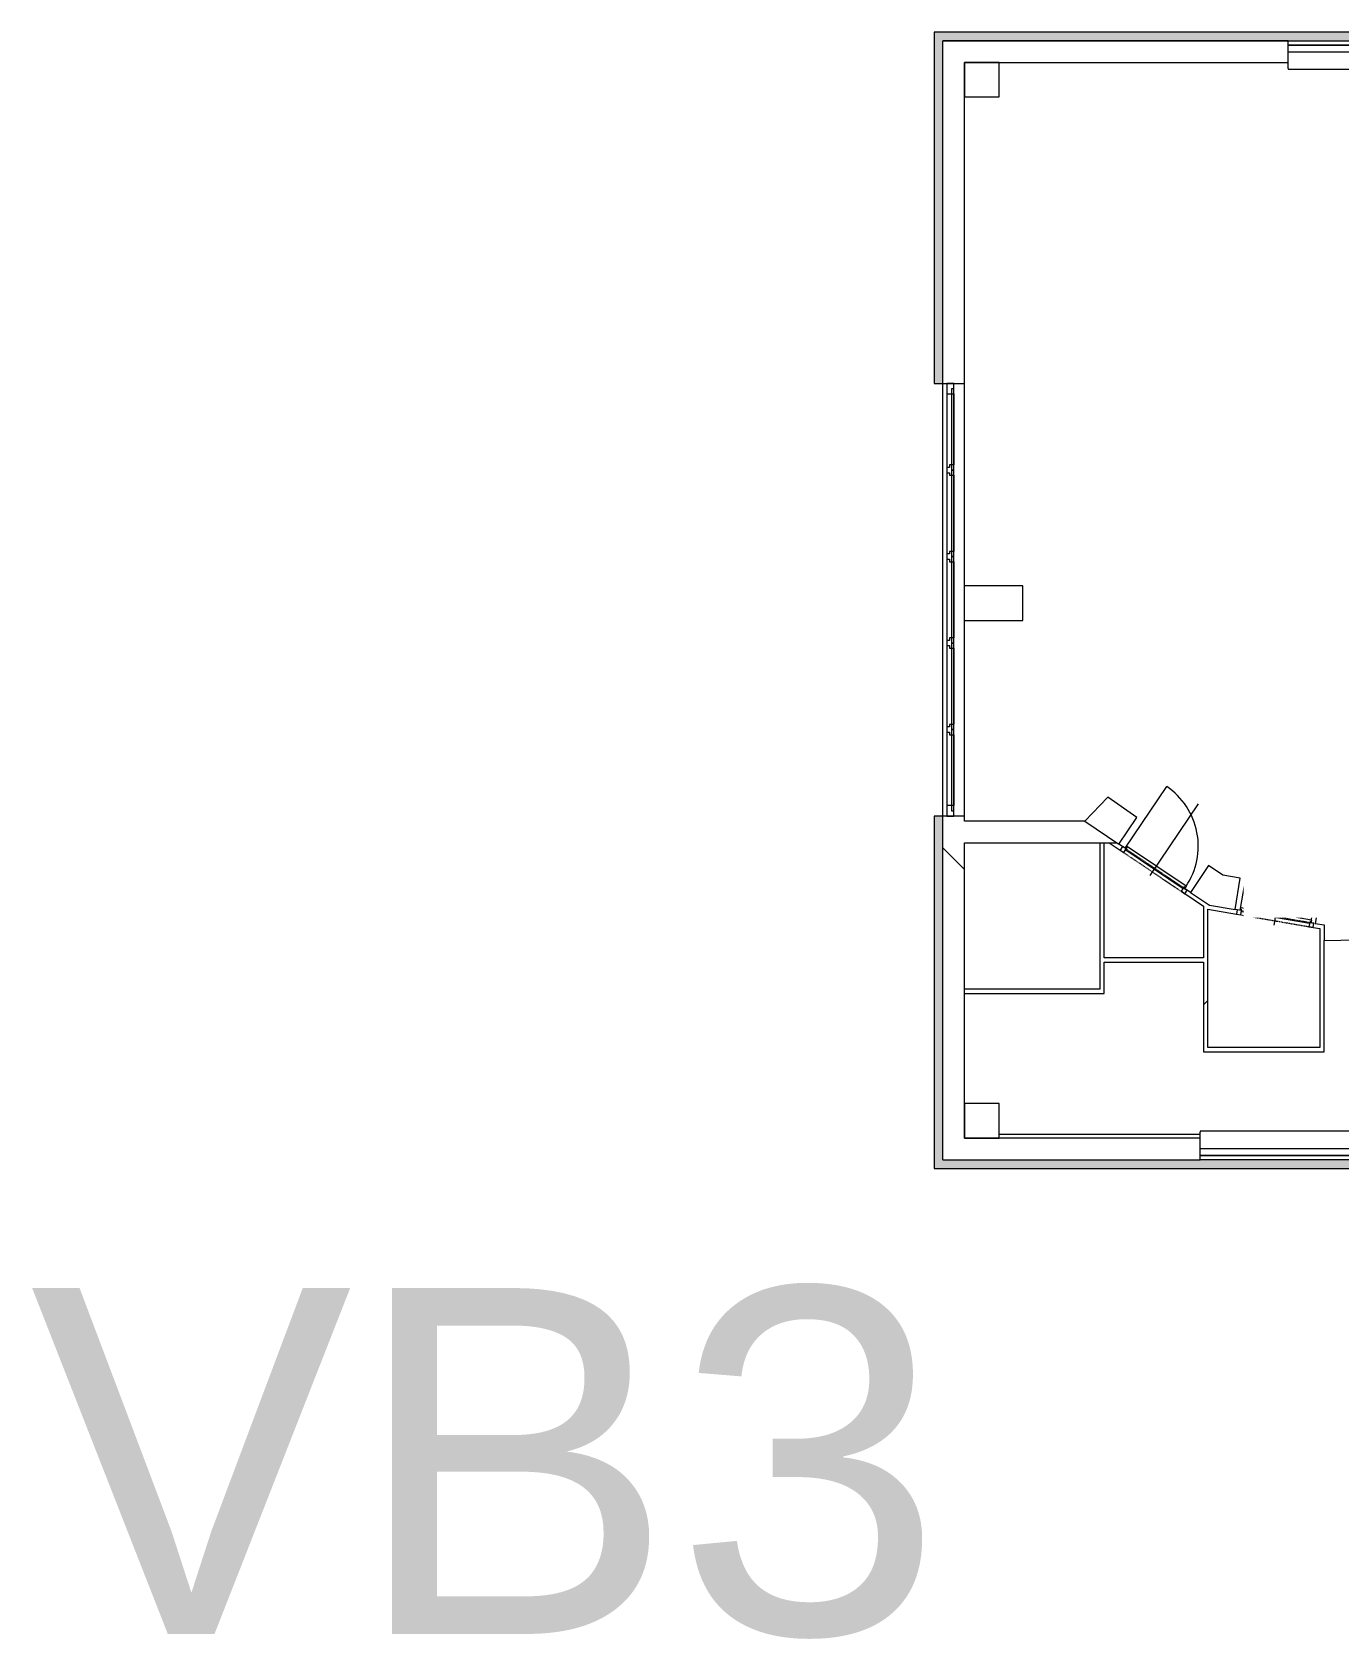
# Model space of a CAD drawing. Header units: millimetres. Extents: x -17526 to 208316, y -45352 to 20466.
# Drawn here: x 54918 to 70027, y -10713 to 7864 of the extents above; entities that cross this region are included whole.
import ezdxf

# ---------------------------------------------------------------- set-up
doc = ezdxf.new("R2010")
doc.units = ezdxf.units.MM
doc.linetypes.add('Čerchovaná se dvěma tečkami', pattern=[2.59, 1, -0.53, 0, -0.53, 0, -0.53])
for name, color, linetype, lineweight in [('A-DOOR', 31, 'Continuous', 9), ('A-DOOR-FRAM', 31, 'Continuous', 9), ('A-FLOR', 192, 'Continuous', 9), ('A-GENM', 13, 'Continuous', 9), ('A-GLAZ', 151, 'Continuous', 9), ('A-GLAZ-CURT', 52, 'Continuous', 9), ('A-GLAZ-CWMG', 51, 'Continuous', 9), ('A-WALL', 113, 'Continuous', 9), ('A-WALL-PATT', 111, 'Continuous', 9), ('G-ANNO-TEXT', 231, 'Continuous', 9), ('I-FURN', 30, 'Continuous', 9), ('S-COLS', 52, 'Continuous', 9)]:
    doc.layers.add(name, color=color, linetype=linetype, lineweight=lineweight)
doc.styles.add('Arial', font='arial.ttf', dxfattribs={"height": 5000})
doc.styles.add('Arial_1', font='arial.ttf', dxfattribs={"height": 4000})
pattern_1 = [(45, (0, 0), (-7184.2, 7184.2), []), (45, (2874, 0), (-7184.2, 7184.2), []), (45, (8621, 0), (-4310.5, 10057.9), [4064, -2032, 67.06, -1964.94])]
pattern_2 = [(45, (0, 0), (-7184.2, 7184.2), []), (45, (2874, -3e-12), (-7184.2, 7184.2), []), (45, (8621, -7e-12), (-4310.5, 10057.9), [4064, -2032, 67.06, -1964.94])]

# ---------------------------------------------------------------- blocks, each defined once
blk = doc.blocks.new('OKNO_2k_ - OKNO_2k_1900x1400-1963744-Mapka _ závislý 13')
at = {"layer": 'A-GLAZ'}
for p, q in [((-950, 126), (950, 126)), ((-950, 75), (-950, 126)), ((950, 75), (-950, 75)), ((-950, 75), (950, 75)), ((-950, -5), (-950, 75)), ((950, 126), (950, 75)), ((950, 75), (950, -5)), ((950, -5), (-950, -5))]:
    blk.add_line(p, q, dxfattribs=at)
blk = doc.blocks.new('ST_panel_sklo - ST_panel_sklo-1403385-Mapka _ závislý 13')
at = {"layer": 'A-GLAZ-CURT'}
for p, q in [((470, 28), (-470, 28)), ((-470, 28), (-470, 0)), ((-470, 0), (470, 0)), ((470, 0), (470, 28))]:
    blk.add_line(p, q, dxfattribs=at)
blk = doc.blocks.new('ST_panel_sklo - ST_panel_sklo-1403386-Mapka _ závislý 13')
at = {"layer": 'A-GLAZ-CURT'}
for p, q in [((500, 28), (-500, 28)), ((-500, 28), (-500, 0)), ((-500, 0), (500, 0)), ((500, 0), (500, 28))]:
    blk.add_line(p, q, dxfattribs=at)
blk = doc.blocks.new('parapet s nosem_vnitní - parapet s nosem_vnitní-1349022-Mapka _ závislý 13')
at = {"layer": 'A-GENM'}
for p, q in [((-950, -190), (-950, 0)), ((950, 0), (950, -190)), ((-950, -190), (-950, -200)), ((-950, -200), (950, -200)), ((-950, -200), (950, -200)), ((950, -200), (950, -190))]:
    blk.add_line(p, q, dxfattribs=at)
blk = doc.blocks.new('Rectangular Mullion - Rectangular Mullion-Loc wall 49 Bottom 120mm 02-1403430-Mapka _ závislý 13')
at = {"layer": 'A-GLAZ-CWMG'}
for p, q in [((65495, -199), (65495, -1079)), ((65575, -259), (65575, -1079))]:
    blk.add_line(p, q, dxfattribs=at)
blk = doc.blocks.new('Rectangular Mullion - Rectangular Mullion-Loc wall 49 Bottom 120mm 02-1403408-Mapka _ závislý 13')
at = {"layer": 'A-GLAZ-CWMG'}
for p, q in [((65495, 801), (65495, -199)), ((65575, 741), (65575, -139))]:
    blk.add_line(p, q, dxfattribs=at)
blk = doc.blocks.new('Rectangular Mullion - Rectangular Mullion-Loc wall 49 Bottom 120mm 02-1403416-Mapka _ závislý 13')
at = {"layer": 'A-GLAZ-CWMG'}
for p, q in [((65495, 3681), (65495, 2801)), ((65575, 3681), (65575, 2861))]:
    blk.add_line(p, q, dxfattribs=at)
blk = doc.blocks.new('Rectangular Mullion - Rectangular Mullion-Loc wall 49 Bottom 120mm 02-1403417-Mapka _ závislý 13')
at = {"layer": 'A-GLAZ-CWMG'}
for p, q in [((-120, -79), (-120, 1)), ((-120, 1), (0, 1)), ((0, 1), (0, -79)), ((0, -79), (-120, -79))]:
    blk.add_line(p, q, dxfattribs=at)
blk = doc.blocks.new('Rectangular Mullion - Rectangular Mullion-Loc wall 49 Bottom 120mm 02-1403388-Mapka _ závislý 13')
at = {"layer": 'A-GLAZ-CWMG'}
for p, q in [((0, 1), (-120, 1)), ((-120, 1), (-120, -79)), ((0, -79), (0, 1)), ((-120, -79), (0, -79))]:
    blk.add_line(p, q, dxfattribs=at)
blk = doc.blocks.new('Rectangular Mullion - Rectangular Mullion-Loc wall 49 Bottom 120mm-1403423-Mapka _ závislý 13')
at = {"layer": 'A-GLAZ-CWMG'}
for p, q in [((-60, -49), (-60, 1)), ((-60, 1), (60, 1)), ((60, 1), (60, -49)), ((-30, -49), (-60, -49)), ((-30, -79), (-30, -49)), ((30, -79), (-30, -79)), ((60, -49), (30, -49)), ((30, -49), (30, -79))]:
    blk.add_line(p, q, dxfattribs=at)
blk = doc.blocks.new('Rectangular Mullion - Rectangular Mullion-Loc wall 49 Bottom 120mm-V84-Mapka _ závislý 13')
at = {"layer": 'A-GLAZ-CWMG'}
for p, q in [((-60, -49), (-60, 1)), ((-60, 1), (60, 1)), ((60, 1), (60, -49)), ((-30, -49), (-60, -49)), ((-30, -79), (-30, -49)), ((30, -79), (-30, -79)), ((60, -49), (30, -49)), ((30, -49), (30, -79))]:
    blk.add_line(p, q, dxfattribs=at)
blk = doc.blocks.new('Rectangular Mullion - Rectangular Mullion-Loc wall 49 Bottom 120mm-V85-Mapka _ závislý 13')
at = {"layer": 'A-GLAZ-CWMG'}
for p, q in [((-60, -49), (-60, 1)), ((-60, 1), (60, 1)), ((60, 1), (60, -49)), ((-30, -49), (-60, -49)), ((-30, -79), (-30, -49)), ((30, -79), (-30, -79)), ((60, -49), (30, -49)), ((30, -49), (30, -79))]:
    blk.add_line(p, q, dxfattribs=at)
blk = doc.blocks.new('Rectangular Mullion - Rectangular Mullion-Loc wall 49 Bottom 120mm-V86-Mapka _ závislý 13')
at = {"layer": 'A-GLAZ-CWMG'}
for p, q in [((-60, -49), (-60, 1)), ((-60, 1), (60, 1)), ((60, 1), (60, -49)), ((-30, -49), (-60, -49)), ((-30, -79), (-30, -49)), ((30, -79), (-30, -79)), ((60, -49), (30, -49)), ((30, -49), (30, -79))]:
    blk.add_line(p, q, dxfattribs=at)
blk = doc.blocks.new('Kóje - Kóje-2061615-Mapka _ závislý 13')
at = {"layer": 'I-FURN'}
for p, q in [((73972, 4123), (73684, 3825)), ((74108, 3991), (73972, 4123)), ((74160, 4045), (74108, 3991)), ((75065, 2804), (74160, 4045)), ((73684, 3825), (73821, 3702)), ((73821, 3702), (74611, 2602)), ((75368, 1291), (75065, 2804)), ((74611, 2602), (74886, 1290)), ((74886, 1290), (74622, -49)), ((75112, -258), (75417, 1291)), ((75417, 1291), (75368, 1291)), ((74622, -49), (73878, -1154)), ((74236, -1556), (75112, -258)), ((67354, -981), (67091, -1259)), ((67689, -1216), (67354, -981)), ((67091, -1259), (67482, -1523)), ((67482, -1523), (67689, -1216)), ((73878, -1154), (72768, -1878)), ((73001, -2362), (74236, -1556)), ((68519, -1773), (68311, -2082)), ((68684, -1884), (68519, -1773)), ((68884, -1916), (68684, -1884)), ((68827, -2280), (68884, -1916)), ((72768, -1878), (72572, -1920)), ((72572, -1920), (72641, -2243)), ((68311, -2082), (68530, -2229)), ((68530, -2229), (68827, -2280)), ((69814, -2080), (69752, -2440)), ((70006, -2113), (69814, -2080)), ((71421, -2104), (70006, -2113)), ((71617, -2065), (71421, -2104)), ((71694, -2425), (71617, -2065)), ((72641, -2243), (72895, -2194)), ((72895, -2194), (73001, -2362)), ((69752, -2440), (69855, -2458)), ((69855, -2458), (69855, -2638)), ((71665, -2430), (71694, -2425)), ((71665, -2606), (71665, -2430)), ((69855, -2638), (71665, -2606))]:
    blk.add_line(p, q, dxfattribs=at)
blk = doc.blocks.new('DVERE_1k_oblozka - DD03_01_800x1970_koupelna-V108-Mapka _ závislý 13')
at = {"layer": 'A-DOOR'}
for p, q in [((-415, 22), (-415, 882)), ((0, -78), (0, 922)), ((-400, 22), (-450, 22)), ((-450, 22), (-450, -28)), ((415, 52), (-415, 52)), ((-415, 52), (-415, 37)), ((-415, 37), (-400, 37)), ((-400, 37), (-400, 12)), ((-400, -28), (-400, 22)), ((-400, 12), (400, 12)), ((305, 52), (-305, 52)), ((400, 12), (400, 37)), ((400, 37), (415, 37)), ((450, 22), (400, 22)), ((400, 22), (400, -28)), ((415, 37), (415, 52)), ((415, 52), (415, 22)), ((450, -28), (450, 22)), ((-450, -28), (-400, -28)), ((400, -28), (450, -28))]:
    blk.add_line(p, q, dxfattribs=at)
at = {"layer": 'A-DOOR', "linetype": 'Čerchovaná se dvěma tečkami'}
for p, q in [((-400, 22), (400, 22)), ((-400, -28), (400, -28))]:
    blk.add_line(p, q, dxfattribs=at)
at = {"layer": 'A-DOOR'}
blk.add_arc((-415, 52), 830, 360, 90, dxfattribs=at)
at = {"layer": 'A-DOOR-FRAM'}
for p, q in [((-400, 22), (-450, 22)), ((-400, -28), (-400, 22)), ((400, 22), (400, -28)), ((400, 22), (450, 22)), ((-450, -28), (-400, -28)), ((450, -28), (400, -28))]:
    blk.add_line(p, q, dxfattribs=at)
blk = doc.blocks.new('DVERE_1k_oblozka - DD03_01_800x1970_koupelna-2042788-Mapka _ závislý 13')
at = {"layer": 'A-DOOR'}
for p, q in [((-415, 22), (-415, 882)), ((0, -78), (0, 922)), ((-400, 22), (-450, 22)), ((-450, 22), (-450, -28)), ((415, 52), (-415, 52)), ((-415, 52), (-415, 37)), ((-415, 37), (-400, 37)), ((-400, -28), (-400, 22)), ((-400, 12), (400, 12)), ((305, 52), (-305, 52)), ((400, 37), (415, 37)), ((450, 22), (400, 22)), ((400, 22), (400, -28)), ((415, 37), (415, 52)), ((415, 52), (415, 22)), ((450, -28), (450, 22)), ((-450, -28), (-400, -28)), ((400, -28), (450, -28))]:
    blk.add_line(p, q, dxfattribs=at)
at = {"layer": 'A-DOOR', "linetype": 'Čerchovaná se dvěma tečkami'}
for p, q in [((-400, 22), (400, 22)), ((-400, -28), (400, -28))]:
    blk.add_line(p, q, dxfattribs=at)
at = {"layer": 'A-DOOR'}
blk.add_arc((-415, 52), 830, 360, 90, dxfattribs=at)
at = {"layer": 'A-DOOR-FRAM'}
for p, q in [((-400, 22), (-450, 22)), ((-400, -28), (-400, 22)), ((400, 22), (400, -28)), ((400, 22), (450, 22)), ((-450, -28), (-400, -28)), ((450, -28), (400, -28))]:
    blk.add_line(p, q, dxfattribs=at)

msp = doc.modelspace()

# ---------------------------------------------------------------- hatches: boundary and pattern name
at = {"layer": 'A-WALL-PATT'}
h = msp.add_hatch(color=256, dxfattribs=at)
h.paths.add_polyline_path([(65449.3, -5274.4), (65449.3, -1199.4), (65349.3, -1199.4), (65349.3, -5274.4)])
h.paths.add_polyline_path([(65449.3, 3800.6), (65449.3, 7864.2), (65349.3, 7864.2), (65349.3, 3800.6)])
for points in [[(84408.4, 7764.2), (84408.4, 7864.2), (65449.3, 7864.2), (65449.3, 7764.2), (84358.4, 7764.2)], [(71407, -5274.4), (71407.4, -5274.4), (71407, -5174.4), (65449.3, -5174.4), (65449.3, -5274.4), (71357.4, -5274.4)]]:
    msp.add_hatch(color=256, dxfattribs=at).paths.add_polyline_path(points)
h = msp.add_hatch(dxfattribs=at)
h.set_pattern_fill('FP_27', color=256, angle=-315, style=0, pattern_type=2)
h.set_pattern_definition([(225, (72005, 7764), (5747.4, -5747.4), []), (180, (62847, 5072), (-5747.4, -5747.4), [1016, -10478.7]), (225, (61831, 5072), (5747.4, -5747.4), [1016, -7112]), (270, (61113, 4353.7), (5747.4, -5747.4), [1016, -10478.7]), (315, (61113, 3338), (5747.4, 5747.4), [1016, -7112]), (180, (62847, 2619.3), (-5747.4, -5747.4), [1016, -10478.7]), (225, (63566, 3338), (5747.4, -5747.4), [1016, -7112]), (270, (63565.6, 4353.7), (5747.4, -5747.4), [1016, -10478.7]), (315, (62847, 5072), (5747.4, 5747.4), [1016, -7112]), (225, (60184, 1690.4), (5747.4, -5747.4), [2032, -6096])])
h.paths.add_polyline_path([(84058.4, 7514.3), (84308.4, 7514.3), (84308.4, 7764.3), (80322.3, 7764.3), (80322.3, 7514.3), (83658.4, 7514.3), (83658.4, 7539.3), (84058.4, 7539.3)])
h.paths.add_polyline_path([(69442.3, 7514.3), (69442.3, 7764.3), (65449.3, 7764.3), (65449.3, 7514.3), (68730.4, 7514.3)])
h.paths.add_polyline_path([(77322.3, 7514.3), (77698.4, 7514.3), (77698.4, 7574.3), (78098.4, 7574.3), (78098.4, 7514.3), (78422.3, 7514.3), (78422.3, 7764.3), (77322.3, 7764.3), (77322.3, 7518.3)])
h.paths.add_polyline_path([(72372.3, 7514.3), (72372.3, 7764.3), (71342.3, 7764.3), (71342.3, 7514.3), (71699.3, 7514.3), (71699.3, 7574.3), (72099.3, 7574.3), (72099.3, 7514.3)])
h.paths.add_polyline_path([(74272.3, 7514.3), (75422.3, 7514.3), (75422.3, 7764.3), (74272.3, 7764.3), (74272.3, 7551)])
h = msp.add_hatch(dxfattribs=at)
h.set_pattern_fill('FP_26', color=256, angle=45, style=0, pattern_type=2)
h.set_pattern_definition([(315, (65449, -1579), (5747.4, 5747.4), []), (270, (68141.4, -10736.7), (5747.4, -5747.4), [1016, -10478.7]), (315, (68141.4, -11753), (5747.4, 5747.4), [1016, -7112]), (2e-13, (68860, -12471), (5747.4, 5747.4), [1016, -10478.7]), (45, (69876, -12471), (-5747.4, 5747.4), [1016, -7112]), (270, (70594, -10736.7), (5747.4, -5747.4), [1016, -10478.7]), (315, (69876, -10018), (5747.4, 5747.4), [1016, -7112]), (2e-13, (68860, -10018), (5747.4, 5747.4), [1016, -10478.7]), (45, (68141.4, -10737), (-5747.4, 5747.4), [1016, -7112]), (315, (71523, -13400), (5747.4, 5747.4), [2032, -6096])])
h.paths.add_polyline_path([(65699.3, -4924.4), (65699.3, -1199.4), (65449.3, -1199.4), (65449.3, -4924.4)])
h.paths.add_polyline_path([(65699.3, 3800.6), (65699.3, 7514.3), (65449.3, 7514.3), (65449.3, 3800.6)])
h = msp.add_hatch(dxfattribs=at)
h.set_pattern_fill('FP_10', color=256, angle=45, style=0, pattern_type=2)
h.set_pattern_definition([(45, (0, 0), (-7184.2, 7184.2), []), (45, (2874, -3e-12), (-7184.2, 7184.2), []), (45, (8621, -8e-12), (-4310.5, 10057.9), [4064, -2032, 67.06, -1964.94])])
h.paths.add_polyline_path([(66374.3, 1061.2), (66374.3, 1461.2), (65699.3, 1461.2), (65699.3, 1061.2)])
h = msp.add_hatch(dxfattribs=at)
h.set_pattern_fill('FP_80', color=256, angle=-315, style=0, pattern_type=2)
h.set_pattern_definition([(225, (63521, -1259), (5747, -5747), []), (180, (54363.4, -3951), (-5747.4, -5747.4), [1016, -10478.7]), (225, (53347, -3951), (5747.4, -5747.4), [1016, -7112]), (270, (52629, -4669.3), (5747.4, -5747.4), [1016, -10478.7]), (315, (52629, -5685), (5747.4, 5747.4), [1016, -7112]), (180, (54363.4, -6404), (-5747.4, -5747.4), [1016, -10478.7]), (225, (55082, -5685), (5747.4, -5747.4), [1016, -7112]), (270, (55082, -4669.3), (5747.4, -5747.4), [1016, -10478.7]), (315, (54363, -3951), (5747.4, 5747.4), [1016, -7112]), (225, (51700, -7332.6), (5747.4, -5747.4), [2032, -6096])])
h.paths.add_polyline_path([(67264.3, -1508.8), (67461.5, -1508.8), (67090.7, -1258.8), (65699.3, -1258.8), (65699.3, -1508.8), (67090.7, -1508.8)])
h = msp.add_hatch(dxfattribs=at)
h.set_pattern_fill('FP_9', color=256, angle=45, style=0, pattern_type=2)
h.set_pattern_definition(pattern_2)
h.paths.add_polyline_path([(67314.3, -3202.7), (67314.3, -1508.8), (67264.3, -1522.7), (67264.3, -3202.7)])
h = msp.add_hatch(dxfattribs=at)
h.set_pattern_fill('FP_87', color=256, angle=45, style=0, pattern_type=2)
h.set_pattern_definition([(11.007, (0, 0), (-1939.8, 9973.1), []), (11.007, (2383, -1607), (-1939.8, 9973.1), []), (11.007, (7148, -4820), (2049.4, 10749), [4064, -2032, 67.06, -1964.94])])
h.paths.add_polyline_path([(68630.7, -2297.2), (68272.2, -2055.5), (68244.3, -2096.9), (68532.4, -2280.2)])
h.paths.add_polyline_path([(67498.1, -1593.7), (67526, -1552.3), (67461.5, -1508.8), (67392.8, -1522.7), (67482.2, -1583)])
h = msp.add_hatch(dxfattribs=at)
h.set_pattern_fill('FP_88', color=256, angle=45, style=0, pattern_type=2)
h.set_pattern_definition([(35.212, (0, 0), (-5858.3, 8301), []), (35.212, (2832, -489), (-5858.3, 8301), []), (35.212, (8496, -1466), (-2537.9, 10644.3), [4064, -2032, 67.06, -1964.94])])
h.paths.add_polyline_path([(69805.5, -2499.9), (69805.5, -2449.1), (69736.7, -2449.1), (69751.6, -2490.6)])
h.paths.add_polyline_path([(68843.3, -2333.9), (68843.3, -2283.1), (68529.5, -2229), (68630.7, -2297.2), (68730.4, -2314.4)])
h = msp.add_hatch(dxfattribs=at)
h.set_pattern_fill('FP_9', color=256, angle=45, style=0, pattern_type=2)
h.set_pattern_definition([(45, (0, 0), (-7184.2, 7184.2), []), (45, (2874, -2e-12), (-7184.2, 7184.2), []), (45, (8621, -6e-12), (-4310.5, 10057.9), [4064, -2032, 67.06, -1964.94])])
h.paths.add_polyline_path([(68460.5, -3874.2), (68510.5, -3874.2), (68510.5, -2276.5), (68460.5, -2242.8), (68460.5, -3355.5)])
h = msp.add_hatch(dxfattribs=at)
h.set_pattern_fill('FP_9', color=256, angle=45, style=0, pattern_type=2)
h.set_pattern_definition(pattern_2)
h.paths.add_polyline_path([(69805.5, -3874.2), (69855.5, -3874.2), (69855.5, -2457.7), (69805.5, -2457.7), (69805.5, -3355.5)])
h = msp.add_hatch(dxfattribs=at)
h.set_pattern_fill('FP_85', color=256, angle=45, style=0, pattern_type=2)
h.set_pattern_definition(pattern_2)
h.paths.add_polyline_path([(67314.3, -2837.7), (67314.3, -2887.7), (68460.5, -2887.7), (68460.5, -2837.7)])
h = msp.add_hatch(dxfattribs=at)
h.set_pattern_fill('FP_85', color=256, angle=45, style=0, pattern_type=2)
h.set_pattern_definition(pattern_2)
h.paths.add_polyline_path([(65699.3, -3252.7), (67314.3, -3252.7), (67314.3, -3202.7), (65699.3, -3202.7)])
h = msp.add_hatch(dxfattribs=at)
h.set_pattern_fill('FP_10', color=256, angle=45, style=0, pattern_type=2)
h.set_pattern_definition(pattern_2)
h.paths.add_polyline_path([(69855.5, -3924.2), (69855.5, -3874.2), (68460.5, -3874.2), (68460.5, -3924.2), (69805.5, -3924.2)])
h = msp.add_hatch(dxfattribs=at)
h.set_pattern_fill('FP_25', color=256, angle=45, style=0, pattern_type=2)
h.set_pattern_definition([(45, (71420.5, -5174), (-5747, 5747), []), (360, (80578.4, -2482), (5747.4, 5747.4), [1016, -10478.7]), (45, (81594.4, -2482), (-5747.4, 5747.4), [1016, -7112]), (90, (82313, -1764), (-5747.4, 5747.4), [1016, -10478.7]), (135, (82313, -748), (-5747.4, -5747.4), [1016, -7112]), (360, (80578.4, -29.4), (5747.4, 5747.4), [1016, -10478.7]), (45, (79860, -748), (-5747.4, 5747.4), [1016, -7112]), (90, (79860, -1764), (-5747.4, 5747.4), [1016, -10478.7]), (135, (80578.4, -2482), (-5747.4, -5747.4), [1016, -7112]), (45, (83242, 899.4), (-5747.4, 5747.4), [2032, -6096])])
h.paths.add_polyline_path([(71407, -5174.4), (71422.4, -5174.4), (71407, -4924.4), (70322.4, -4924.4), (70322.4, -5174.4), (70784.5, -5174.4)])
h.paths.add_polyline_path([(68422.4, -5174.4), (68422.4, -4924.4), (65449.3, -4924.4), (65449.3, -5174.4), (66099.3, -5174.4)])
at = {"layer": 'S-COLS'}
h = msp.add_hatch(dxfattribs=at)
h.set_pattern_fill('FP_61', color=256, style=0, pattern_type=2)
h.set_pattern_definition(pattern_1)
h.paths.add_polyline_path([(65699.3, 7514.3), (65699.3, 7114.3), (66099.3, 7114.3), (66099.3, 7514.3)])
h = msp.add_hatch(dxfattribs=at)
h.set_pattern_fill('FP_61', color=256, style=0, pattern_type=2)
h.set_pattern_definition(pattern_1)
h.paths.add_polyline_path([(65699.3, -4524.4), (65699.3, -4924.4), (66099.3, -4924.4), (66099.3, -4524.4)])

# ---------------------------------------------------------------- linework, layer by layer
at = {"layer": 'A-FLOR'}
msp.add_line((66099.3, -4876.6), (68422.4, -4876.6), dxfattribs=at)
at = {"layer": 'A-WALL'}
for p, q in [((65349.3, 7864.2), (65349.3, 3800.6)), ((84408.4, 7864.2), (65349.3, 7864.2)), ((65449.3, -5174.4), (65449.3, 7764.3)), ((69442.3, 7764.3), (65449.3, 7764.3)), ((65449.3, 7764.2), (69442.3, 7764.2)), ((65699.3, -1258.8), (65699.3, 7514.3)), ((65699.3, 7514.3), (69442.3, 7514.3)), ((65349.3, 3800.6), (65699.3, 3800.6)), ((66374.3, 1461.2), (65699.3, 1461.2)), ((66374.3, 1061.2), (66374.3, 1461.2)), ((65699.3, 1061.2), (66374.3, 1061.2)), ((65349.3, -1199.4), (65349.3, -5274.4)), ((65699.3, -1199.4), (65349.3, -1199.4)), ((67090.7, -1258.8), (65699.3, -1258.8)), ((65699.3, -4924.4), (65699.3, -1508.8)), ((65699.3, -1508.8), (67461.5, -1508.8)), ((67264.3, -1508.8), (67264.3, -3202.7)), ((67314.3, -2837.7), (67314.3, -1508.8)), ((67372, -1508.8), (67498.1, -1593.7)), ((67526, -1552.3), (67482.2, -1522.7)), ((68244.3, -2096.9), (68460.5, -2242.8)), ((68311.3, -2081.8), (68272.2, -2055.5)), ((68460.5, -2242.8), (68460.5, -2837.7)), ((68510.5, -3874.2), (68510.5, -2276.5)), ((68510.5, -2276.5), (68843.3, -2333.9)), ((68851.8, -2284.6), (68826.5, -2280.2)), ((69730.2, -2486.9), (69805.5, -2499.9)), ((69805.5, -2499.9), (69805.5, -3874.2)), ((69855.5, -3924.2), (69855.5, -2637.7)), ((68460.5, -2837.7), (67314.3, -2837.7)), ((67314.3, -3252.7), (67314.3, -2887.7)), ((67314.3, -2887.7), (68460.5, -2887.7)), ((68460.5, -2887.7), (68460.5, -3924.2)), ((67264.3, -3202.7), (65699.3, -3202.7)), ((65699.3, -3252.7), (67314.3, -3252.7)), ((69805.5, -3874.2), (68510.5, -3874.2)), ((68460.5, -3924.2), (69855.5, -3924.2)), ((68422.4, -4924.4), (65699.3, -4924.4)), ((65449.3, -5174.4), (68422.4, -5174.4)), ((65349.3, -5274.4), (71307.4, -5274.4))]:
    msp.add_line(p, q, dxfattribs=at)
at = {"layer": 'S-COLS'}
for p, q in [((66099.3, 7514.3), (65699.3, 7514.3)), ((65699.3, 7514.3), (65699.3, 7114.3)), ((66099.3, 7114.3), (66099.3, 7514.3)), ((65699.3, 7114.3), (66099.3, 7114.3)), ((66099.3, -4524.4), (65699.3, -4524.4)), ((65699.3, -4524.4), (65699.3, -4924.4)), ((66099.3, -4924.4), (66099.3, -4524.4)), ((65699.3, -4924.4), (66099.3, -4924.4))]:
    msp.add_line(p, q, dxfattribs=at)

# ---------------------------------------------------------------- block references
at = {"layer": 'A-DOOR'}
for name, p, rotation in [('DVERE_1k_oblozka - DD03_01_800x1970_koupelna-V108-Mapka _ závislý 13', (67886.7, -1822.2), 326.0066834518678), ('DVERE_1k_oblozka - DD03_01_800x1970_koupelna-2042788-Mapka _ závislý 13', (69291.5, -2382.9), 350.2122083875207)]:
    msp.add_blockref(name, p, dxfattribs=dict(at, rotation=rotation))
at = {"layer": 'A-GENM'}
msp.add_blockref('parapet s nosem_vnitní - parapet s nosem_vnitní-1349022-Mapka _ závislý 13', (70392.3, 7634.3), dxfattribs=at)
at = {"layer": 'A-GENM', "rotation": 180}
msp.add_blockref('parapet s nosem_vnitní - parapet s nosem_vnitní-1349022-Mapka _ závislý 13', (69372.4, -5044.4), dxfattribs=at)
at = {"layer": 'A-GLAZ'}
msp.add_blockref('OKNO_2k_ - OKNO_2k_1900x1400-1963744-Mapka _ závislý 13', (70392.3, 7639.3), dxfattribs=at)
at = {"layer": 'A-GLAZ', "rotation": 180}
msp.add_blockref('OKNO_2k_ - OKNO_2k_1900x1400-1963744-Mapka _ závislý 13', (69372.4, -5049.4), dxfattribs=at)
at = {"layer": 'A-GLAZ-CURT', "rotation": 89.99999999999991}
for name, p in [('ST_panel_sklo - ST_panel_sklo-1403385-Mapka _ závislý 13', (65574.3, 3270.6)), ('ST_panel_sklo - ST_panel_sklo-1403386-Mapka _ závislý 13', (65574.3, 2300.6)), ('ST_panel_sklo - ST_panel_sklo-1403386-Mapka _ závislý 13', (65574.3, 1300.6)), ('ST_panel_sklo - ST_panel_sklo-1403386-Mapka _ závislý 13', (65574.3, 300.6)), ('ST_panel_sklo - ST_panel_sklo-1403385-Mapka _ závislý 13', (65574.3, -669.4))]:
    msp.add_blockref(name, p, dxfattribs=at)
at = {"layer": 'A-GLAZ-CWMG', "extrusion": (0, 0, -1), "rotation": 90.0000000000001}
for name, p in [('Rectangular Mullion - Rectangular Mullion-Loc wall 49 Bottom 120mm 02-1403417-Mapka _ závislý 13', (-65574.3, 3800.6)), ('Rectangular Mullion - Rectangular Mullion-Loc wall 49 Bottom 120mm-V86-Mapka _ závislý 13', (-65574.3, 2800.6)), ('Rectangular Mullion - Rectangular Mullion-Loc wall 49 Bottom 120mm-V85-Mapka _ závislý 13', (-65574.3, 1800.6)), ('Rectangular Mullion - Rectangular Mullion-Loc wall 49 Bottom 120mm-V84-Mapka _ závislý 13', (-65574.3, 800.6)), ('Rectangular Mullion - Rectangular Mullion-Loc wall 49 Bottom 120mm-1403423-Mapka _ závislý 13', (-65574.3, -199.4))]:
    msp.add_blockref(name, p, dxfattribs=at)
at = {"layer": 'A-GLAZ-CWMG'}
for name, p in [('Rectangular Mullion - Rectangular Mullion-Loc wall 49 Bottom 120mm 02-1403416-Mapka _ závislý 13', (0, 0)), ('Rectangular Mullion - Rectangular Mullion-Loc wall 49 Bottom 120mm 02-1403408-Mapka _ závislý 13', (0, 2000)), ('Rectangular Mullion - Rectangular Mullion-Loc wall 49 Bottom 120mm 02-1403408-Mapka _ závislý 13', (0, 1000)), ('Rectangular Mullion - Rectangular Mullion-Loc wall 49 Bottom 120mm 02-1403408-Mapka _ závislý 13', (0, 0)), ('Rectangular Mullion - Rectangular Mullion-Loc wall 49 Bottom 120mm 02-1403430-Mapka _ závislý 13', (0, 0))]:
    msp.add_blockref(name, p, dxfattribs=at)
at = {"layer": 'A-GLAZ-CWMG', "rotation": 269.9999999999999}
msp.add_blockref('Rectangular Mullion - Rectangular Mullion-Loc wall 49 Bottom 120mm 02-1403388-Mapka _ závislý 13', (65574.3, -1199.4), dxfattribs=at)
at = {"layer": 'I-FURN'}
msp.add_blockref('Kóje - Kóje-2061615-Mapka _ závislý 13', (0, 0), dxfattribs=at)

# ---------------------------------------------------------------- texts
at = {"layer": 'G-ANNO-TEXT', "color": 7, "insert": (54893.3, -6656.2), "char_height": 4000, "width": 13147.675, "attachment_point": 1, "style": 'Arial_1'}
msp.add_mtext('VB3', dxfattribs=at)

# ---------------------------------------------------------------- next in the draw order: texts
at = {"layer": 'G-ANNO-TEXT', "color": 7, "insert": (70175.6, 3875.6), "char_height": 5000, "width": 11704.638, "attachment_point": 1, "style": 'Arial', "bg_fill": 3, "box_fill_scale": 1.25, "bg_fill_color": 256, "bg_fill_true_color": 13158600, "bg_fill_transparency": 0}
msp.add_mtext('"B"', dxfattribs=at)

doc.saveas('drawing.dxf')
